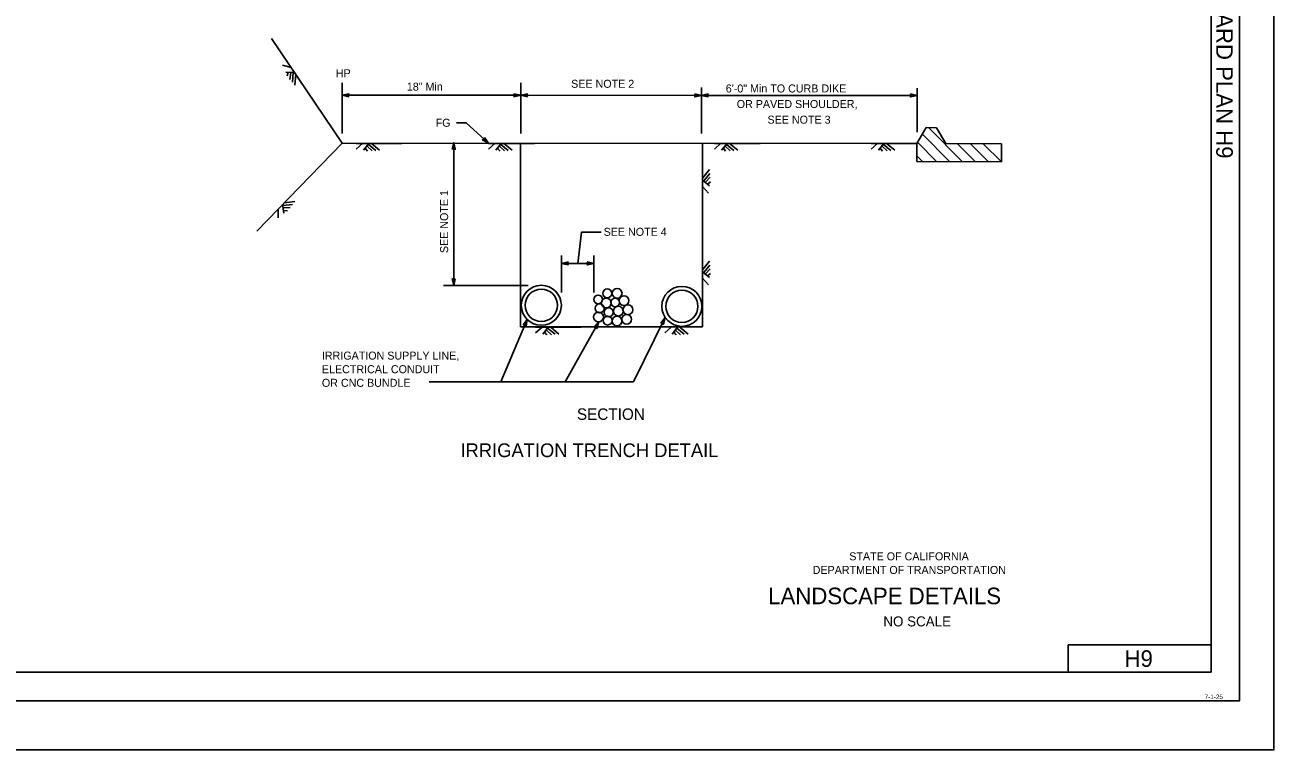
# Model space of a CAD drawing. Extents: x -893 to 867, y -474 to 712.
# Drawn here: x -226 to 867, y -474 to 160 of the extents above; entities that cross this region are included whole.
import ezdxf

# ---------------------------------------------------------------- set-up
doc = ezdxf.new("R2010")
doc.units = 0
for name, color, linetype in [('border_INSIDE-BORDER-anno', 7, 'Continuous'), ('border_PLOTTING-ELEMENTS', 7, 'Continuous'), ('border_rw_22x34_Cut_Lines', 7, 'Continuous'), ('border_SHEET', 7, 'Continuous'), ('border_WITHIN-BORDER-anno', 7, 'Continuous'), ('df_PIPE', 7, 'Continuous'), ('ls_DETAIL-anno', 7, 'Continuous'), ('rd_PROFILE-OG', 7, 'Continuous'), ('str_Concrete-A', 7, 'Continuous')]:
    doc.layers.add(name, color=color, linetype=linetype)

msp = doc.modelspace()

# ---------------------------------------------------------------- linework, layer by layer
at = {"layer": 'border_PLOTTING-ELEMENTS'}
for points in [[(-893.5, -474), (866.5, -474), (866.5, 712), (-893.5, 712)], [(-863.5, -431), (836.5, -431), (836.5, 669), (-863.5, 669)]]:
    msp.add_lwpolyline(points, close=True, dxfattribs=at)
at = {"layer": 'border_rw_22x34_Cut_Lines'}
for p in [(836.5, 669), (-863.5, -431)]:
    msp.add_line(p, (836.5, -431), dxfattribs=at)
at = {"layer": 'border_SHEET'}
for p, q in [((811.5, -406), (811.5, 644)), ((686.5, -406), (686.5, -382)), ((686.5, -382), (811.5, -382)), ((-813.5, -406), (811.5, -406))]:
    msp.add_line(p, q, dxfattribs=at)
at = {"layer": 'df_PIPE'}
for centre, radius in [((225.8, -85), 17.5), ((225.8, -85), 14.1), ((275.5, -79.8), 3.79), ((283.4, -74.6), 3.93), ((292.1, -74.5), 4.29), ((348.7, -85.9), 17.5), ((348.7, -85.9), 14.1), ((276.7, -87.7), 3.93), ((282.6, -82.9), 4.29), ((284.7, -91.1), 3.93), ((290.4, -82.5), 3.79), ((293.2, -90.1), 4.29), ((298.1, -80.9), 4.29), ((301.5, -88.9), 4.29), ((275.8, -95.2), 4.29), ((283.7, -98.3), 3.93), ((292, -98.7), 4.29), ((300.4, -97.2), 4.29)]:
    msp.add_circle(centre, radius, dxfattribs=at)
at = {"layer": 'ls_DETAIL-anno'}
for p, q in [((51.6, 109.5), (51.6, 65.3)), ((207.8, 109.5), (207.8, 65.3)), ((51.6, 98.7), (207.8, 98.7)), ((207.8, 98.7), (365.8, 98.6)), ((365.8, 105.6), (365.8, 65.2)), ((365.8, 98.6), (554.4, 98.6)), ((554.4, 105), (554.4, 66.6)), ((149.2, -67.6), (149.2, 57.4)), ((243.3, -73.9), (243.3, -41.4)), ((271.8, -73.9), (271.8, -41.4)), ((243.3, -48.4), (271.8, -48.4)), ((214.4, -67.6), (140.2, -67.6)), ((213.5, -97.3), (190.3, -152)), ((334.2, -95.8), (306.3, -152)), ((276.2, -99.5), (246.7, -152)), ((306.3, -152), (127.8, -152))]:
    msp.add_line(p, q, dxfattribs=at)
for points in [[(57.5, 97.4), (51.6, 98.7), (57.5, 100), (57.3, 99.7), (53, 98.7), (57.3, 97.7), (57.1, 98.1), (54.3, 98.7), (57.1, 99.3), (56.9, 99), (55.7, 98.7), (56.9, 98.4), (56.7, 98.7), (57.5, 100), (56.7, 98.7)], [(201.9, 100), (207.8, 98.7), (201.9, 97.4), (202.1, 97.7), (206.5, 98.7), (202.1, 99.7), (202.3, 99.3), (205.1, 98.7), (202.3, 98.1), (202.6, 98.4), (203.8, 98.7), (202.6, 99), (202.7, 98.7), (201.9, 97.4), (202.7, 98.7)], [(213.7, 97.4), (207.8, 98.7), (213.7, 100), (213.5, 99.7), (209.2, 98.7), (213.5, 97.7), (213.3, 98.1), (210.6, 98.7), (213.3, 99.3), (213.1, 99), (211.9, 98.7), (213.1, 98.4), (212.9, 98.7), (213.7, 100), (212.9, 98.7)], [(359.9, 100), (365.8, 98.6), (359.9, 97.3), (360.1, 97.7), (364.4, 98.6), (360.1, 99.6), (360.3, 99.3), (363.1, 98.6), (360.3, 98), (360.5, 98.4), (361.7, 98.6), (360.5, 98.9), (360.7, 98.6), (359.9, 97.3), (360.7, 98.6)], [(371.7, 97.3), (365.8, 98.6), (371.7, 99.9), (371.5, 99.6), (367.2, 98.6), (371.5, 97.7), (371.3, 98), (368.5, 98.6), (371.3, 99.3), (371.1, 98.9), (369.9, 98.6), (371.1, 98.4), (370.9, 98.6), (371.7, 99.9), (370.9, 98.6)], [(548.5, 100), (554.4, 98.6), (548.5, 97.3), (548.7, 97.7), (553, 98.6), (548.7, 99.6), (548.9, 99.3), (551.6, 98.6), (548.9, 98), (549.1, 98.4), (550.3, 98.6), (549.1, 98.9), (549.2, 98.6), (548.5, 97.3), (549.2, 98.6)], [(147.8, 51.5), (149.2, 57.4), (150.5, 51.5), (150.1, 51.7), (149.2, 56), (148.2, 51.7), (148.5, 51.9), (149.2, 54.6), (149.8, 51.9), (149.4, 52.1), (149.2, 53.3), (148.9, 52.1), (149.2, 52.2), (150.5, 51.5), (149.2, 52.2)], [(176.1, 61.7), (179.6, 56.8), (174.3, 59.8), (174.7, 59.9), (178.5, 57.7), (176, 61.3), (175.9, 60.9), (177.6, 58.6), (175.1, 60), (175.5, 60.2), (176.6, 59.5), (175.9, 60.5), (175.8, 60.2), (174.3, 59.8), (175.8, 60.2)], [(249.2, -49.7), (243.3, -48.4), (249.2, -47.1), (249, -47.4), (244.7, -48.4), (249, -49.3), (248.8, -49), (246, -48.4), (248.8, -47.8), (248.6, -48.1), (247.4, -48.4), (248.6, -48.6), (248.4, -48.4), (249.2, -47.1), (248.4, -48.4)], [(265.9, -47), (271.8, -48.4), (265.9, -49.7), (266.1, -49.3), (270.4, -48.4), (266.1, -47.4), (266.3, -47.7), (269.1, -48.4), (266.3, -49), (266.5, -48.6), (267.7, -48.4), (266.5, -48.1), (266.7, -48.4), (265.9, -49.7), (266.7, -48.4)], [(150.5, -61.7), (149.2, -67.6), (147.9, -61.7), (148.2, -61.9), (149.2, -66.2), (150.1, -61.9), (149.8, -62.1), (149.2, -64.9), (148.6, -62.1), (148.9, -62.3), (149.2, -63.5), (149.4, -62.3), (149.2, -62.5), (147.9, -61.7), (149.2, -62.5)], [(210, -102.2), (213.5, -97.3), (212.4, -103.3), (212.1, -102.9), (212.9, -98.6), (210.4, -102.2), (210.8, -102.1), (212.4, -99.8), (211.9, -102.6), (211.7, -102.3), (211.9, -101.1), (211.2, -102.1), (211.5, -102), (212.4, -103.3), (211.5, -102)], [(330.4, -100.5), (334.2, -95.8), (332.7, -101.7), (332.5, -101.4), (333.6, -97.1), (330.8, -100.5), (331.2, -100.5), (333, -98.3), (332.3, -101), (332.1, -100.7), (332.4, -99.5), (331.6, -100.4), (331.9, -100.4), (332.7, -101.7), (331.9, -100.4)], [(272.1, -104), (276.2, -99.5), (274.4, -105.3), (274.2, -104.9), (275.5, -100.7), (272.5, -104), (272.9, -104), (274.8, -101.8), (274, -104.6), (273.8, -104.2), (274.2, -103), (273.4, -103.9), (273.7, -103.9), (274.4, -105.3), (273.7, -103.9)]]:
    msp.add_lwpolyline(points, close=True, dxfattribs=at)
for points in [[(151.7, 74.6), (160.2, 74.6), (179.6, 56.8)], [(257.6, -48.4), (261, -20.9), (278, -20.9)]]:
    msp.add_lwpolyline(points, dxfattribs=at)
at = {"layer": 'rd_PROFILE-OG'}
for p, q in [((51.6, 56.8), (-10.3, 148.4)), ((6.9, 123.1), (-0.5, 125)), ((9.9, 118.6), (2.3, 119.1)), ((4.5, 118.9), (3.6, 115.7)), ((6.8, 118.5), (6, 112.6)), ((8.9, 118.5), (8.1, 110.2)), ((11.1, 116.8), (10.2, 107.5)), ((51.6, 56.8), (-22.9, -20)), ((69.6, 56.8), (63.9, 51.7)), ((63.9, 56.7), (103.9, 56.7)), ((75, 56.7), (70.3, 50.7)), ((74.6, 55.8), (81, 50.5)), ((77.2, 56.7), (84.4, 50.8)), ((185.4, 56.8), (179.7, 51.7)), ((179.7, 56.7), (219.7, 56.7)), ((190.8, 56.7), (186.1, 50.7)), ((190.4, 55.8), (196.8, 50.5)), ((193, 56.7), (200.2, 50.8)), ((382.8, 56.8), (377.1, 51.7)), ((377.1, 56.7), (417.1, 56.7)), ((388.2, 56.7), (383.5, 50.7)), ((387.7, 55.8), (394.1, 50.5)), ((390.4, 56.7), (397.6, 50.8)), ((520, 56.8), (514.3, 51.7)), ((514.3, 56.7), (554.3, 56.7)), ((525.4, 56.7), (520.7, 50.7)), ((524.9, 55.8), (531.4, 50.5)), ((527.6, 56.7), (534.8, 50.8)), ((71.8, 52.5), (73.9, 49.9)), ((73.4, 54.2), (77.8, 50.2)), ((187.6, 52.5), (189.7, 49.9)), ((189.2, 54.2), (193.6, 50.2)), ((366.8, 13.2), (366.8, 53.2)), ((385, 52.5), (387, 49.9)), ((386.5, 54.2), (390.9, 50.2)), ((522.2, 52.5), (524.3, 49.9)), ((523.8, 54.2), (528.2, 50.2)), ((366.9, 26.5), (372.8, 33.7)), ((366.9, 24.3), (372.9, 19.6)), ((367.8, 23.8), (373.1, 30.2)), ((369.4, 22.6), (373.4, 27)), ((371.1, 21.1), (373.7, 23.1)), ((366.8, 18.9), (371.9, 13.2)), ((-0.5, 3.1), (0.6, -4.4)), ((-0.1, 2.2), (8.1, 3.2)), ((0.2, 0.2), (6.2, 0.6)), ((1, 4.7), (10.3, 5.9)), ((-4.2, -0.8), (-4.4, -8.4)), ((0.4, -2.1), (3.7, -2.4)), ((366.8, -67.1), (366.8, -27.1)), ((366.9, -53.7), (372.8, -46.5)), ((367.8, -56.4), (373.1, -50)), ((369.4, -57.6), (373.4, -53.2)), ((366.8, -61.3), (371.9, -67.1)), ((366.9, -55.9), (372.9, -60.6)), ((371.1, -59.1), (373.7, -57.1)), ((207.6, -103.8), (366.8, -103.8)), ((226.4, -104.1), (220.7, -109.1)), ((220.7, -104.1), (260.7, -104.1)), ((231.8, -104.1), (227.1, -110.1)), ((228.6, -108.4), (230.7, -110.9)), ((230.2, -106.7), (234.6, -110.7)), ((231.3, -105), (237.8, -110.3)), ((234, -104.1), (241.2, -110.1)), ((339.4, -104.1), (333.7, -109.1)), ((344.8, -104.1), (340.1, -110.1)), ((341.6, -108.4), (343.7, -110.9)), ((343.2, -106.7), (347.6, -110.7)), ((344.4, -105), (350.8, -110.3)), ((347, -104.1), (354.2, -110.1))]:
    msp.add_line(p, q, dxfattribs=at)
for points in [[(554.3, 56.7), (51.6, 56.8)], [(207.6, -103.8), (207.6, 54.1), (207.6, 53.7), (207.6, 53.3), (207.6, 53.7), (207.6, 54.1), (207.6, 54.5), (207.6, 54.8), (207.6, 55.2), (207.6, 56), (207.6, 56.4), (207.6, 56.8)], [(366.8, -103.8), (366.8, 56.7)]]:
    msp.add_lwpolyline(points, dxfattribs=at)
at = {"layer": 'str_Concrete-A'}
for p, q in [((562.3, 70.5), (554.3, 56.7)), ((571.5, 70.4), (562.3, 70.5)), ((579.4, 56.6), (571.5, 70.4)), ((554.3, 56.7), (554.2, 40.7)), ((628.2, 56.4), (579.4, 56.6)), ((628.2, 56.4), (628.1, 40.4)), ((554.2, 40.7), (628.1, 40.4))]:
    msp.add_line(p, q, dxfattribs=at)
for points in [[(594.2, 40.5), (564.5, 70.5)], [(571.6, 40.6), (554.8, 57.6)], [(582.9, 40.6), (559, 64.7)], [(605.5, 40.5), (589.6, 56.5)], [(616.8, 40.4), (600.9, 56.5)], [(628.1, 40.4), (612.2, 56.4)], [(559.2, 40.7), (554.2, 45.7)], [(560.3, 40.7), (560.3, 40.7)]]:
    msp.add_lwpolyline(points, dxfattribs=at)

# ---------------------------------------------------------------- texts
at = {"layer": 'border_INSIDE-BORDER-anno'}
for s, height, p in [('STATE OF CALIFORNIA', 7, (495.1, -308.1)), ('DEPARTMENT OF TRANSPORTATION', 7, (463.1, -320)), ('LANDSCAPE DETAILS', 14.5, (424.2, -346.5)), ('NO SCALE', 8.75, (524.9, -365.9))]:
    msp.add_text(s, height=height, dxfattribs=at).set_placement(p)
at = {"layer": 'border_WITHIN-BORDER-anno'}
msp.add_text('2025 STANDARD PLAN H9', height=14.5, rotation=270, dxfattribs=at).set_placement((816, 284.8))
for s, height, p in [('H9', 14.5, (735.8, -401.3)), ('7-1-25', 4, (805.9, -429.5))]:
    msp.add_text(s, height=height, dxfattribs=at).set_placement(p)
at = {"layer": 'ls_DETAIL-anno'}
for s, height, p in [('HP', 7, (46.1, 114.5)), ('18" Min', 7, (108.2, 102.8)), ('SEE NOTE 2', 7, (251.9, 105.3)), ('6\'-0" Min TO CURB DIKE', 7, (387.1, 101.2)), ('OR PAVED SHOULDER,', 7, (396.7, 87.6)), ('FG', 7, (133.4, 71.2)), ('SEE NOTE 3', 7, (423.6, 73.9)), ('SEE NOTE 4', 7, (280.3, -24.2)), ('IRRIGATION SUPPLY LINE,', 7, (33.9, -132.5)), ('ELECTRICAL CONDUIT', 7, (33.9, -144.4)), ('OR CNC BUNDLE', 7, (33.9, -156.3)), ('SECTION', 10, (256.9, -185.2)), ('IRRIGATION TRENCH DETAIL', 12, (155.1, -217.8))]:
    msp.add_text(s, height=height, dxfattribs=at).set_placement(p)
msp.add_text(' SEE NOTE 1', height=7, rotation=90, dxfattribs=at).set_placement((144.3, -41.9))

doc.saveas('drawing.dxf')
